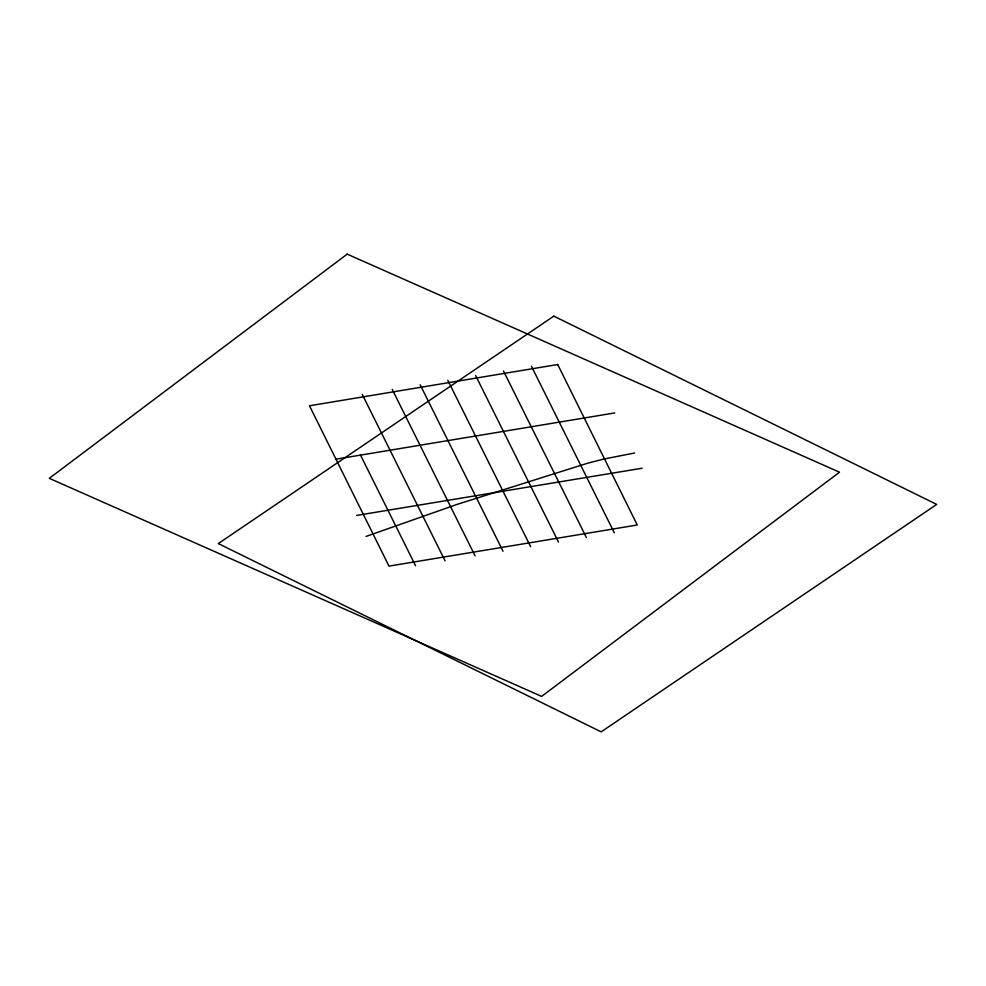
<?xml version="1.0" encoding="UTF-8"?>
<svg xmlns="http://www.w3.org/2000/svg" width="986" height="986" viewBox="0 0 986 986"><rect width="100%" height="100%" fill="white"/><g stroke="black" fill="none" stroke-linecap="round" stroke-linejoin="round"><path stroke-width="1.48" d="M366.04 536.421L457.492 504.253L587.57 463.235L603.863 459.045L634.602 452.993M335.684 459.229L614.734 412.924M356.735 515.407L642.157 468.227M531.491 366.348L614.34 532.847M503.501 370.995L586.35 537.481M475.671 375.617L558.507 542.078M447.792 380.239L530.628 546.688M420.196 384.811L503.02 551.248M392.255 389.445L475.079 555.87M362.269 394.425L445.08 560.824M360.506 455.113L415.562 565.73M347.183 254.141L49.3 478.333L541.634 696.387L839.517 472.195L347.183 254.141M553.824 316.136L218.288 543.582L601.164 731.858L936.7 504.413L553.824 316.136M557.706 364.524L309.481 405.776L388.977 566.112L637.276 524.996L557.706 364.524"/></g></svg>
